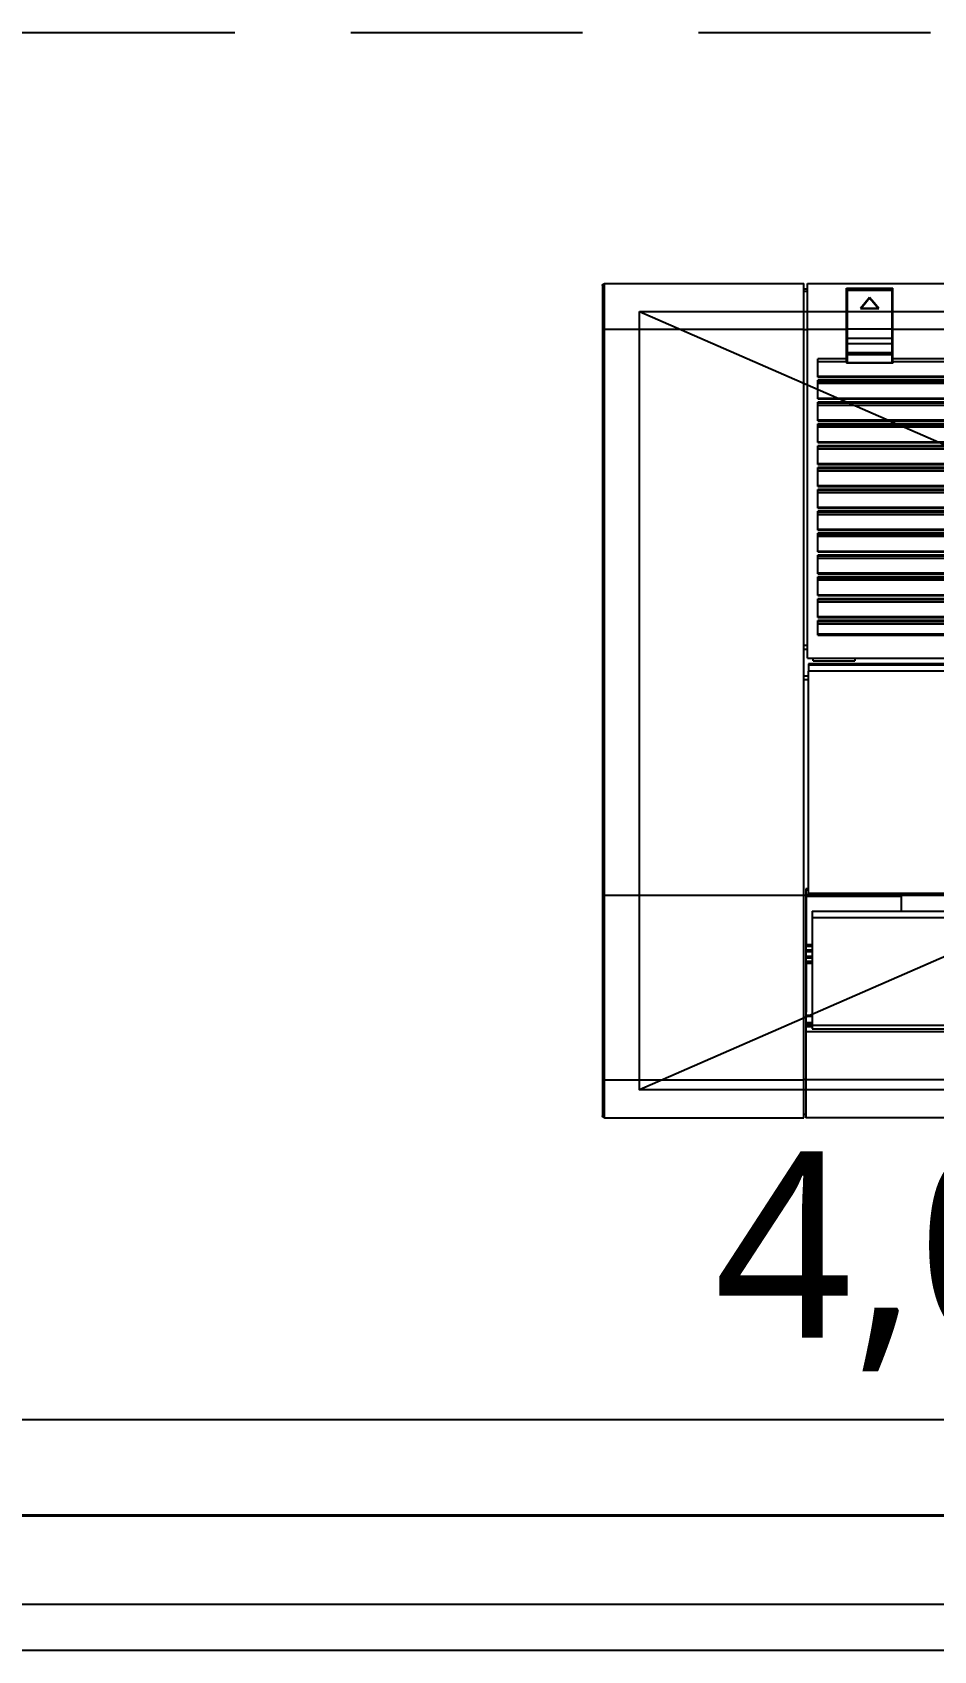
# Model space of a CAD drawing. Header units: millimetres. Extents: x 0 to 460473, y -68369 to 85219.
# Drawn here: x 222900 to 223386, y 29757 to 30630 of the extents above; entities that cross this region are included whole.
import ezdxf

# ---------------------------------------------------------------- set-up
doc = ezdxf.new("R2010")
doc.units = ezdxf.units.MM
doc.header["$LTSCALE"] = 50
doc.linetypes.add('HIDDEN2', pattern=[0.1875, 0.125, -0.0625])
for name, color, linetype in [('DIM', 7, 'Continuous'), ('fur', 6, 'Continuous'), ('ha', 8, 'Continuous'), ('hid', 8, 'HIDDEN2'), ('wall', 2, 'Continuous'), ('win', 4, 'Continuous')]:
    doc.layers.add(name, color=color, linetype=linetype)
doc.styles.add('맑은 고딕', font='malgun.ttf')
doc.dimstyles.new('DH IN40', dxfattribs={"dimscale": 40, "dimtxt": 2.5, "dimasz": 1, "dimexe": 1.5, "dimexo": 1.5, "dimtad": 1, "dimdec": 7, "dimlunit": 6, "dimtxsty": '맑은 고딕', "dimblk": 'ARCHTICK', "dimcen": 2.5, "dimclrd": 256, "dimclre": 256, "dimclrt": 256, "dimadec": 0, "dimazin": 0, "dimtfac": 1, "dimtdec": 7, "dimtix": 1, "dimtmove": 0, "dimatfit": 3, "dimldrblk": 'ARCHTICK', "dimfxl": 1, "dimtfillclr": 1, "dimlwd": -1, "dimlwe": -1, "dimarcsym": 0})

# ---------------------------------------------------------------- blocks, each defined once
blk = doc.blocks.new('2600')
at = {"layer": 'win'}
blk.add_line((7239.25, -153521.01), (9759.25, -153521.01), dxfattribs=at)
blk.add_lwpolyline([(9749.25, -153568.51), (8519.25, -153568.51), (8519.25, -153593.51), (9749.25, -153593.51)], dxfattribs=at)
blk = doc.blocks.new('EWEDSF')
at = {"layer": 'wall', "color": 2}
blk.add_line((225434, 29829.7), (221434, 29829.7), dxfattribs=at)
at = {"layer": 'fur', "xscale": -1}
blk.add_blockref('2600', (232243.25, 183350.2), dxfattribs=at)
blk = doc.blocks.new('FSFSGF')
at = {"color": 1}
for p, q in [((325204.31, 82180.36), (325624.31, 83140.36)), ((325204.31, 83140.36), (325624.31, 82180.36))]:
    blk.add_line(p, q, dxfattribs=at)
at = {"color": 8}
for p, q in [((325189.31, 82270.86), (325189.31, 83049.86)), ((325391.4, 82270.86), (325391.4, 83049.86)), ((325394.4, 83049.36), (325394.4, 82271.36)), ((325394.99, 82271.36), (325394.99, 83049.36)), ((325398.4, 83049.36), (325398.4, 82271.36)), ((325518.28, 83049.36), (325518.28, 82271.36)), ((325519.32, 82271.36), (325519.32, 83049.36)), ((325592.82, 82269.86), (325592.82, 83050.86)), ((325618.89, 83050.86), (325618.89, 82269.86)), ((325639.32, 83050.86), (325639.32, 82269.86)), ((325239.73, 82276.36), (325239.73, 83044.86)), ((325241.41, 83044.86), (325241.41, 82276.36)), ((325241.87, 82276.36), (325241.87, 83044.86)), ((325251.52, 82276.36), (325251.52, 83044.86)), ((325253.2, 83044.86), (325253.2, 82276.36)), ((325253.66, 82276.36), (325253.66, 83044.86)), ((325263.31, 82276.36), (325263.31, 83044.86)), ((325264.99, 83044.86), (325264.99, 82276.36)), ((325265.45, 82276.36), (325265.45, 83044.86)), ((325275.1, 82276.36), (325275.1, 83044.86)), ((325276.78, 83044.86), (325276.78, 82276.36)), ((325277.24, 82276.36), (325277.24, 83044.86)), ((325286.89, 82276.36), (325286.89, 83044.86)), ((325288.57, 83044.86), (325288.57, 82276.36)), ((325289.03, 82276.36), (325289.03, 83044.86)), ((325298.68, 82276.36), (325298.68, 83044.86)), ((325300.36, 83044.86), (325300.36, 82276.36)), ((325300.82, 82276.36), (325300.82, 83044.86)), ((325310.47, 82276.36), (325310.47, 83044.86)), ((325312.15, 83044.86), (325312.15, 82276.36)), ((325312.61, 82276.36), (325312.61, 83044.86)), ((325322.26, 82276.36), (325322.26, 83044.86)), ((325323.94, 83044.86), (325323.94, 82276.36)), ((325324.4, 82276.36), (325324.4, 83044.86)), ((325334.05, 82276.36), (325334.05, 83044.86)), ((325335.73, 83044.86), (325335.73, 82276.36)), ((325336.19, 82276.36), (325336.19, 83044.86)), ((325345.84, 82276.36), (325345.84, 83044.86)), ((325347.52, 83044.86), (325347.52, 82276.36)), ((325347.98, 82276.36), (325347.98, 83044.86)), ((325357.64, 82276.36), (325357.64, 83044.86)), ((325359.31, 83044.86), (325359.31, 82276.36)), ((325359.77, 82276.36), (325359.77, 83044.86)), ((325369.43, 82276.36), (325369.43, 83044.86)), ((325371.1, 83044.86), (325371.1, 82276.36)), ((325371.56, 82276.36), (325371.56, 83044.86)), ((325378.42, 83044.86), (325378.42, 82276.36)), ((325378.9, 82276.36), (325378.9, 83044.86)), ((325527.82, 82273.36), (325527.82, 83047.36)), ((325531.26, 82273.36), (325531.26, 83047.36)), ((325589.63, 83047.36), (325589.63, 82273.36)), ((325591.32, 82273.36), (325591.32, 83047.36)), ((325213.95, 82316.86), (325213.95, 82572.36)), ((325229.93, 82572.36), (325229.93, 82316.86)), ((325231.29, 82316.86), (325231.29, 82359.26)), ((325239.25, 82276.36), (325239.25, 82359.26)), ((325243.08, 82276.36), (325243.08, 82359.26)), ((325251.04, 82276.36), (325251.04, 82359.26)), ((325254.87, 82276.36), (325254.87, 82359.26)), ((325262.83, 82276.36), (325262.83, 82359.26)), ((325266.66, 82276.36), (325266.66, 82359.26)), ((325274.62, 82276.36), (325274.62, 82359.26)), ((325278.45, 82276.36), (325278.45, 82359.26)), ((325286.41, 82276.36), (325286.41, 82359.26)), ((325290.24, 82276.36), (325290.24, 82359.26)), ((325298.2, 82276.36), (325298.2, 82359.26)), ((325302.03, 82276.36), (325302.03, 82359.26)), ((325309.99, 82276.36), (325309.99, 82359.26)), ((325313.82, 82276.36), (325313.82, 82359.26)), ((325321.78, 82276.36), (325321.78, 82359.26)), ((325325.61, 82276.36), (325325.61, 82359.26)), ((325333.57, 82276.36), (325333.57, 82359.26)), ((325337.4, 82276.36), (325337.4, 82359.26)), ((325345.36, 82276.36), (325345.36, 82359.26)), ((325349.19, 82276.36), (325349.19, 82359.26)), ((325357.16, 82276.36), (325357.16, 82359.26)), ((325360.98, 82276.36), (325360.98, 82359.26)), ((325368.95, 82276.36), (325368.95, 82359.26)), ((325372.77, 82276.36), (325372.77, 82359.26)), ((325191.73, 82291.86), (325191.73, 82316.86)), ((325194.63, 82316.86), (325191.73, 82316.86)), ((325192.73, 82316.26), (325192.73, 82292.46)), ((325192.73, 82316.26), (325192.76, 82316.26)), ((325192.76, 82316.26), (325192.86, 82316.26)), ((325192.86, 82316.26), (325192.97, 82316.61)), ((325192.86, 82292.46), (325192.86, 82316.26)), ((325192.86, 82316.26), (325195.72, 82316.26)), ((325192.97, 82316.61), (325193.23, 82316.76)), ((325196.04, 82316.76), (325193.23, 82316.76)), ((325197.95, 82316.86), (325194.63, 82316.86)), ((325195.72, 82316.26), (325198.92, 82316.26)), ((325199.19, 82316.76), (325196.04, 82316.76)), ((325201.62, 82316.86), (325197.95, 82316.86)), ((325198.92, 82316.26), (325202.4, 82316.26)), ((325202.62, 82316.76), (325199.19, 82316.76)), ((325205.56, 82316.86), (325201.62, 82316.86)), ((325202.4, 82316.26), (325206.11, 82316.26)), ((325206.26, 82316.76), (325202.62, 82316.76)), ((325205.18, 82316.76), (325205.28, 82316.86)), ((325209.7, 82316.86), (325205.56, 82316.86)), ((325206.11, 82316.26), (325209.98, 82316.26)), ((325210.07, 82316.76), (325206.26, 82316.76)), ((325207.58, 82316.86), (325207.58, 82316.76)), ((325213.95, 82316.86), (325209.7, 82316.86)), ((325209.98, 82316.26), (325213.95, 82316.26)), ((325213.97, 82316.76), (325210.07, 82316.76)), ((325212.58, 82316.76), (325212.58, 82316.86)), ((325229.93, 82316.86), (325213.95, 82316.86)), ((325213.95, 82316.61), (325213.97, 82316.76)), ((325213.95, 82316.26), (325213.95, 82316.61)), ((325213.95, 82316.26), (325213.95, 82292.46)), ((325213.95, 82316.26), (325216.02, 82316.26)), ((325215.69, 82316.76), (325213.97, 82316.76)), ((325214.58, 82316.86), (325214.58, 82316.76)), ((325217.24, 82316.76), (325215.69, 82316.76)), ((325216.02, 82316.26), (325217.75, 82316.26)), ((325218.49, 82316.76), (325217.24, 82316.76)), ((325217.75, 82316.26), (325218.86, 82316.26)), ((325219.33, 82316.76), (325218.49, 82316.76)), ((325218.86, 82316.26), (325218.99, 82316.61)), ((325218.86, 82316.26), (325218.86, 82292.46)), ((325218.86, 82316.26), (325219.95, 82316.26)), ((325218.99, 82316.61), (325219.33, 82316.76)), ((325220.24, 82316.76), (325219.33, 82316.76)), ((325219.95, 82316.26), (325221.68, 82316.26)), ((325221.68, 82316.76), (325220.24, 82316.76)), ((325226.59, 82316.76), (325221.68, 82316.76)), ((325221.68, 82316.76), (325221.68, 82316.61)), ((325221.68, 82316.61), (325221.68, 82316.26)), ((325221.68, 82316.26), (325226.59, 82316.26)), ((325221.68, 82292.46), (325221.68, 82316.26)), ((325226.85, 82316.76), (325226.59, 82316.76)), ((325226.59, 82316.76), (325226.59, 82316.61)), ((325226.59, 82316.61), (325226.59, 82316.26)), ((325226.59, 82316.26), (325226.59, 82292.46)), ((325226.59, 82316.26), (325227.1, 82316.26)), ((325227.03, 82316.76), (325226.85, 82316.76)), ((325231.51, 82316.76), (325227.03, 82316.76)), ((325227.03, 82316.76), (325227.34, 82316.61)), ((325227.1, 82316.26), (325227.47, 82316.26)), ((325227.34, 82316.61), (325227.47, 82316.26)), ((325227.47, 82292.46), (325227.47, 82316.26)), ((325227.47, 82316.26), (325232.08, 82316.26)), ((325231.29, 82316.86), (325229.93, 82316.86)), ((325231.29, 82316.86), (325232.29, 82316.86)), ((325231.91, 82316.61), (325231.51, 82316.76)), ((325232.08, 82316.26), (325231.91, 82316.61)), ((325232.08, 82316.26), (325232.08, 82292.46)), ((325232.29, 82316.86), (325232.29, 82291.86)), ((325519.46, 82321.36), (325519.32, 82321.36)), ((325519.82, 82321.36), (325519.46, 82321.36)), ((325519.82, 82270.36), (325519.82, 82321.36)), ((325519.82, 82321.36), (325527.82, 82321.36)), ((325199.71, 82306.77), (325196.82, 82304.36)), ((325196.92, 82304.36), (325199.7, 82306.68)), ((325199.7, 82306.68), (325202.68, 82309.15)), ((325202.8, 82309.34), (325199.71, 82306.77)), ((325202.68, 82309.15), (325202.69, 82309.16)), ((325202.68, 82309.15), (325202.68, 82299.57)), ((325202.68, 82309.15), (325202.68, 82309.15)), ((325202.68, 82309.15), (325202.68, 82309.15)), ((325202.69, 82309.17), (325202.72, 82309.22)), ((325202.69, 82309.16), (325202.69, 82309.17)), ((325202.72, 82309.22), (325202.75, 82309.27)), ((325202.75, 82309.27), (325202.76, 82309.3)), ((325202.76, 82309.3), (325202.78, 82309.32)), ((325202.78, 82309.32), (325202.79, 82309.33)), ((325202.79, 82309.33), (325202.8, 82309.34)), ((325202.82, 82309.36), (325202.8, 82309.34)), ((325202.82, 82299.36), (325202.82, 82309.36)), ((325196.82, 82304.36), (325199.71, 82301.96)), ((325196.82, 82304.36), (325196.82, 82304.36)), ((325196.82, 82304.36), (325196.83, 82304.36)), ((325196.83, 82304.36), (325196.84, 82304.36)), ((325196.84, 82304.36), (325196.86, 82304.36)), ((325196.86, 82304.36), (325196.89, 82304.36)), ((325196.89, 82304.36), (325196.92, 82304.36)), ((325199.7, 82302.05), (325196.92, 82304.36)), ((325196.92, 82304.36), (325196.92, 82304.36)), ((325196.92, 82304.36), (325196.92, 82304.36)), ((325202.68, 82299.57), (325199.7, 82302.05)), ((325199.71, 82301.96), (325202.8, 82299.38)), ((325202.69, 82299.56), (325202.68, 82299.57)), ((325202.68, 82299.57), (325202.68, 82299.57)), ((325202.68, 82299.57), (325202.68, 82299.57)), ((325202.72, 82299.5), (325202.69, 82299.56)), ((325202.69, 82299.56), (325202.69, 82299.56)), ((325202.75, 82299.45), (325202.72, 82299.5)), ((325202.76, 82299.42), (325202.75, 82299.45)), ((325202.78, 82299.4), (325202.76, 82299.42)), ((325202.79, 82299.39), (325202.78, 82299.4)), ((325202.8, 82299.38), (325202.79, 82299.39)), ((325202.8, 82299.38), (325202.82, 82299.36)), ((325194.63, 82291.86), (325191.73, 82291.86)), ((325192.76, 82292.46), (325192.73, 82292.46)), ((325192.86, 82292.46), (325192.76, 82292.46)), ((325195.72, 82292.46), (325192.86, 82292.46)), ((325192.97, 82292.11), (325192.86, 82292.46)), ((325193.23, 82291.96), (325192.97, 82292.11)), ((325193.23, 82291.96), (325196.04, 82291.96)), ((325197.95, 82291.86), (325194.63, 82291.86)), ((325198.92, 82292.46), (325195.72, 82292.46)), ((325196.04, 82291.96), (325199.19, 82291.96)), ((325201.62, 82291.86), (325197.95, 82291.86)), ((325202.4, 82292.46), (325198.92, 82292.46)), ((325199.19, 82291.96), (325202.62, 82291.96)), ((325205.56, 82291.86), (325201.62, 82291.86)), ((325206.11, 82292.46), (325202.4, 82292.46)), ((325202.62, 82291.96), (325206.26, 82291.96)), ((325205.18, 82291.96), (325205.28, 82291.86)), ((325209.7, 82291.86), (325205.56, 82291.86)), ((325209.98, 82292.46), (325206.11, 82292.46)), ((325206.26, 82291.96), (325210.07, 82291.96)), ((325207.58, 82291.86), (325207.58, 82291.96)), ((325213.95, 82291.86), (325209.7, 82291.86)), ((325213.95, 82292.46), (325209.98, 82292.46)), ((325210.07, 82291.96), (325213.97, 82291.96)), ((325212.58, 82291.96), (325212.58, 82291.86)), ((325216.02, 82292.46), (325213.95, 82292.46)), ((325213.95, 82292.11), (325213.95, 82292.46)), ((325213.97, 82291.96), (325213.95, 82292.11)), ((325229.93, 82291.86), (325213.95, 82291.86)), ((325213.95, 82270.86), (325213.95, 82291.86)), ((325213.97, 82291.96), (325215.69, 82291.96)), ((325214.58, 82291.86), (325214.58, 82291.96)), ((325215.69, 82291.96), (325217.24, 82291.96)), ((325217.75, 82292.46), (325216.02, 82292.46)), ((325217.24, 82291.96), (325218.49, 82291.96)), ((325218.86, 82292.46), (325217.75, 82292.46)), ((325218.49, 82291.96), (325219.33, 82291.96)), ((325219.95, 82292.46), (325218.86, 82292.46)), ((325218.99, 82292.11), (325218.86, 82292.46)), ((325219.33, 82291.96), (325218.99, 82292.11)), ((325219.33, 82291.96), (325220.24, 82291.96)), ((325221.68, 82292.46), (325219.95, 82292.46)), ((325220.24, 82291.96), (325221.68, 82291.96)), ((325226.59, 82292.46), (325221.68, 82292.46)), ((325221.68, 82292.46), (325221.68, 82292.11)), ((325221.68, 82292.11), (325221.68, 82291.96)), ((325221.68, 82291.96), (325226.59, 82291.96)), ((325227.1, 82292.46), (325226.59, 82292.46)), ((325226.59, 82292.46), (325226.59, 82292.11)), ((325226.59, 82292.11), (325226.59, 82291.96)), ((325226.59, 82291.96), (325226.85, 82291.96)), ((325226.85, 82291.96), (325227.03, 82291.96)), ((325227.34, 82292.11), (325227.03, 82291.96)), ((325227.03, 82291.96), (325231.51, 82291.96)), ((325227.47, 82292.46), (325227.1, 82292.46)), ((325227.47, 82292.46), (325227.34, 82292.11)), ((325232.08, 82292.46), (325227.47, 82292.46)), ((325229.93, 82291.86), (325229.93, 82276.36)), ((325231.29, 82291.86), (325229.93, 82291.86)), ((325231.29, 82276.36), (325231.29, 82291.86)), ((325231.29, 82291.86), (325232.29, 82291.86)), ((325231.51, 82291.96), (325231.91, 82292.11)), ((325231.91, 82292.11), (325232.08, 82292.46)), ((325391.4, 82296.36), (325392.14, 82296.36)), ((325392.14, 82296.36), (325392.9, 82296.36)), ((325392.9, 82273.96), (325392.9, 82296.36)), ((325239.73, 82276.36), (325229.93, 82276.36)), ((325251.52, 82276.36), (325241.41, 82276.36)), ((325263.31, 82276.36), (325253.2, 82276.36)), ((325275.1, 82276.36), (325264.99, 82276.36)), ((325286.89, 82276.36), (325276.78, 82276.36)), ((325298.68, 82276.36), (325288.57, 82276.36)), ((325310.47, 82276.36), (325300.36, 82276.36)), ((325322.26, 82276.36), (325312.15, 82276.36)), ((325334.05, 82276.36), (325323.94, 82276.36)), ((325345.84, 82276.36), (325335.73, 82276.36)), ((325357.64, 82276.36), (325347.52, 82276.36)), ((325369.43, 82276.36), (325359.31, 82276.36)), ((325378.9, 82276.36), (325371.1, 82276.36)), ((325392.14, 82273.96), (325391.4, 82273.96)), ((325392.9, 82273.96), (325392.14, 82273.96)), ((325527.82, 82273.36), (325528.43, 82273.36)), ((325528.43, 82273.36), (325529.69, 82273.36)), ((325529.69, 82273.36), (325531.26, 82273.36)), ((325531.26, 82273.36), (325589.63, 82273.36)), ((325545.91, 82273.36), (325545.96, 82269.86)), ((325545.99, 82273.36), (325546.04, 82269.86)), ((325546.12, 82269.86), (325546.07, 82273.36)), ((325546.4, 82273.36), (325546.45, 82269.86)), ((325546.78, 82273.36), (325546.8, 82269.86)), ((325546.92, 82273.36), (325546.95, 82269.86)), ((325547, 82273.36), (325547.03, 82269.86)), ((325548.86, 82273.36), (325548.9, 82269.86)), ((325548.92, 82273.36), (325548.96, 82269.86)), ((325549.64, 82273.36), (325549.63, 82269.86)), ((325549.77, 82273.36), (325549.77, 82269.86)), ((325549.81, 82273.36), (325549.8, 82269.86)), ((325552.28, 82273.36), (325552.28, 82269.86)), ((325552.31, 82273.36), (325552.32, 82269.86)), ((325552.44, 82273.36), (325552.45, 82269.86)), ((325553.16, 82273.36), (325553.12, 82269.86)), ((325553.22, 82273.36), (325553.19, 82269.86)), ((325555.08, 82273.36), (325555.06, 82269.86)), ((325555.17, 82273.36), (325555.14, 82269.86)), ((325555.31, 82273.36), (325555.28, 82269.86)), ((325555.69, 82273.36), (325555.64, 82269.86)), ((325556.01, 82273.36), (325555.97, 82269.86)), ((325556.09, 82273.36), (325556.04, 82269.86)), ((325556.18, 82273.36), (325556.13, 82269.86)), ((325584.22, 82273.36), (325584.22, 82269.86)), ((325584.52, 82269.86), (325584.52, 82273.36)), ((325588.02, 82273.36), (325588.02, 82269.86)), ((325588.32, 82269.86), (325588.32, 82273.36)), ((325588.82, 82273.36), (325588.82, 82269.86)), ((325589.32, 82273.37), (325589.32, 82270.36)), ((325589.63, 82273.36), (325590.84, 82273.36)), ((325590.24, 82273.37), (325590.24, 82269.86)), ((325590.84, 82273.36), (325591.32, 82273.36)), ((325191.74, 82270.86), (325189.31, 82270.86)), ((325189.31, 82161.36), (325189.31, 82268.86)), ((325191.74, 82268.86), (325189.31, 82268.86)), ((325194.64, 82270.86), (325191.74, 82270.86)), ((325194.64, 82268.86), (325191.74, 82268.86)), ((325192.31, 82270.86), (325192.31, 82268.86)), ((325193.44, 82268.86), (325193.44, 82270.86)), ((325197.96, 82270.86), (325194.64, 82270.86)), ((325197.96, 82268.86), (325194.64, 82268.86)), ((325201.63, 82270.86), (325197.96, 82270.86)), ((325201.63, 82268.86), (325197.96, 82268.86)), ((325205.57, 82270.86), (325201.63, 82270.86)), ((325205.57, 82268.86), (325201.63, 82268.86)), ((325209.7, 82270.86), (325205.57, 82270.86)), ((325209.7, 82268.86), (325205.57, 82268.86)), ((325213.95, 82270.86), (325209.7, 82270.86)), ((325213.95, 82268.86), (325209.7, 82268.86)), ((325391.4, 82270.86), (325213.95, 82270.86)), ((325519.32, 82268.86), (325213.95, 82268.86)), ((325213.95, 82161.36), (325213.95, 82268.86)), ((325214.03, 82268.86), (325214.03, 82270.86)), ((325384.57, 82270.86), (325384.57, 82268.86)), ((325386.45, 82268.86), (325386.45, 82270.86)), ((325394.4, 82271.36), (325394.55, 82271.36)), ((325394.55, 82271.36), (325394.99, 82271.36)), ((325394.99, 82271.36), (325398.4, 82271.36)), ((325518.28, 82271.36), (325398.4, 82271.36)), ((325401.1, 82271.36), (325401.1, 82268.86)), ((325402.89, 82268.86), (325402.89, 82271.36)), ((325515.82, 82271.36), (325515.82, 82269.86)), ((325515.82, 82269.86), (325519.2, 82269.86)), ((325516.32, 82269.86), (325516.32, 82271.36)), ((325518.28, 82271.36), (325519.01, 82271.36)), ((325519.01, 82271.36), (325519.32, 82271.36)), ((325519.12, 82271.36), (325519.12, 82269.86)), ((325519.2, 82269.86), (325592.82, 82269.86)), ((325519.2, 82268.86), (325519.2, 82269.86)), ((325519.32, 82269.86), (325519.32, 82271.36)), ((325519.32, 82269.86), (325519.46, 82270.01)), ((325618.89, 82268.86), (325519.32, 82268.86)), ((325519.32, 82161.36), (325519.32, 82268.86)), ((325519.46, 82270.01), (325519.82, 82270.36)), ((325546.04, 82270.36), (325519.82, 82270.36)), ((325582.32, 82270.36), (325556.14, 82270.36)), ((325582.32, 82270.01), (325582.32, 82270.36)), ((325582.32, 82269.86), (325582.32, 82270.01)), ((325588.82, 82269.86), (325588.87, 82269.86)), ((325588.87, 82269.86), (325588.92, 82269.87)), ((325588.92, 82269.87), (325588.99, 82269.89)), ((325588.99, 82269.89), (325589.06, 82269.92)), ((325589.06, 82269.92), (325589.1, 82269.95)), ((325589.1, 82269.95), (325589.14, 82269.98)), ((325589.14, 82269.98), (325589.17, 82270.01)), ((325589.17, 82270.01), (325589.21, 82270.06)), ((325589.21, 82270.06), (325589.23, 82270.08)), ((325589.23, 82270.08), (325589.25, 82270.11)), ((325589.25, 82270.11), (325589.27, 82270.14)), ((325589.27, 82270.14), (325589.28, 82270.18)), ((325589.28, 82270.18), (325589.3, 82270.22)), ((325589.3, 82270.22), (325589.31, 82270.26)), ((325589.31, 82270.31), (325589.32, 82270.36)), ((325589.31, 82270.26), (325589.31, 82270.31)), ((325592.82, 82269.86), (325618.89, 82269.86)), ((325618.58, 82268.86), (325618.58, 82269.86)), ((325618.89, 82269.86), (325622.96, 82269.86)), ((325618.89, 82161.36), (325618.89, 82268.86)), ((325622.96, 82268.86), (325618.89, 82268.86)), ((325622.96, 82269.86), (325626.85, 82269.86)), ((325626.85, 82268.86), (325622.96, 82268.86)), ((325626.85, 82269.86), (325630.51, 82269.86)), ((325630.51, 82268.86), (325626.85, 82268.86)), ((325630.51, 82269.86), (325633.84, 82269.86)), ((325633.84, 82268.86), (325630.51, 82268.86)), ((325633.84, 82269.86), (325636.8, 82269.86)), ((325636.8, 82268.86), (325633.84, 82268.86)), ((325636.8, 82269.86), (325639.32, 82269.86)), ((325639.32, 82268.86), (325636.8, 82268.86)), ((325637.32, 82268.86), (325637.32, 82269.86)), ((325639.32, 82161.36), (325639.32, 82268.86)), ((325191.74, 82161.36), (325189.31, 82161.36)), ((325189.32, 82161.26), (325189.31, 82161.36)), ((325189.33, 82161.16), (325189.32, 82161.26)), ((325189.36, 82161.07), (325189.33, 82161.16)), ((325189.39, 82160.97), (325189.36, 82161.07)), ((325189.44, 82160.88), (325189.39, 82160.97)), ((325189.49, 82160.8), (325189.44, 82160.88)), ((325189.55, 82160.72), (325189.49, 82160.8)), ((325189.61, 82160.65), (325189.55, 82160.72)), ((325189.69, 82160.58), (325189.61, 82160.65)), ((325189.77, 82160.52), (325189.69, 82160.58)), ((325189.85, 82160.48), (325189.77, 82160.52)), ((325189.94, 82160.43), (325189.85, 82160.48)), ((325190.03, 82160.4), (325189.94, 82160.43)), ((325190.12, 82160.38), (325190.03, 82160.4)), ((325190.17, 82160.37), (325190.12, 82160.38)), ((325190.22, 82160.37), (325190.17, 82160.37)), ((325190.27, 82160.36), (325190.22, 82160.37)), ((325190.31, 82160.36), (325190.27, 82160.36)), ((325190.31, 82160.36), (325192.67, 82160.36)), ((325194.64, 82161.36), (325191.74, 82161.36)), ((325192.67, 82160.36), (325195.47, 82160.36)), ((325197.96, 82161.36), (325194.64, 82161.36)), ((325195.47, 82160.36), (325198.66, 82160.36)), ((325201.63, 82161.36), (325197.96, 82161.36)), ((325198.66, 82160.36), (325202.18, 82160.36)), ((325205.57, 82161.36), (325201.63, 82161.36)), ((325202.18, 82160.36), (325205.96, 82160.36)), ((325209.7, 82161.36), (325205.57, 82161.36)), ((325205.96, 82160.36), (325209.92, 82160.36)), ((325213.95, 82161.36), (325209.7, 82161.36)), ((325209.92, 82160.36), (325213.99, 82160.36)), ((325519.32, 82161.36), (325213.95, 82161.36)), ((325213.96, 82160.65), (325213.95, 82161.36)), ((325213.99, 82160.36), (325213.96, 82160.65)), ((325213.99, 82160.36), (325519.26, 82160.36)), ((325519.3, 82160.65), (325519.26, 82160.36)), ((325519.26, 82160.36), (325618.73, 82160.36)), ((325519.32, 82161.36), (325519.3, 82160.65)), ((325618.89, 82161.36), (325519.32, 82161.36)), ((325618.84, 82160.65), (325618.73, 82160.36)), ((325618.73, 82160.36), (325622.62, 82160.36)), ((325618.89, 82161.36), (325618.84, 82160.65)), ((325622.96, 82161.36), (325618.89, 82161.36)), ((325622.62, 82160.36), (325626.34, 82160.36)), ((325626.85, 82161.36), (325622.96, 82161.36)), ((325626.34, 82160.36), (325629.84, 82160.36)), ((325630.51, 82161.36), (325626.85, 82161.36)), ((325629.84, 82160.36), (325633.04, 82160.36)), ((325633.84, 82161.36), (325630.51, 82161.36)), ((325633.04, 82160.36), (325635.88, 82160.36)), ((325636.8, 82161.36), (325633.84, 82161.36)), ((325635.88, 82160.36), (325638.32, 82160.36)), ((325639.32, 82161.36), (325636.8, 82161.36)), ((325638.36, 82160.36), (325638.32, 82160.36)), ((325638.41, 82160.37), (325638.36, 82160.36)), ((325638.46, 82160.37), (325638.41, 82160.37)), ((325638.51, 82160.38), (325638.46, 82160.37)), ((325638.6, 82160.4), (325638.51, 82160.38)), ((325638.69, 82160.43), (325638.6, 82160.4)), ((325638.78, 82160.47), (325638.69, 82160.43)), ((325638.86, 82160.52), (325638.78, 82160.47)), ((325638.94, 82160.58), (325638.86, 82160.52)), ((325639.02, 82160.65), (325638.94, 82160.58)), ((325639.08, 82160.72), (325639.02, 82160.65)), ((325639.14, 82160.8), (325639.08, 82160.72)), ((325639.19, 82160.88), (325639.14, 82160.8)), ((325639.24, 82160.97), (325639.19, 82160.88)), ((325639.27, 82161.06), (325639.24, 82160.97)), ((325639.3, 82161.16), (325639.27, 82161.06)), ((325639.31, 82161.26), (325639.3, 82161.16)), ((325639.32, 82161.36), (325639.31, 82161.26))]:
    blk.add_line(p, q, dxfattribs=at)
at = {"color": 1}
blk.add_lwpolyline([(325204.31, 82180.36), (325204.31, 83140.36), (325624.31, 83140.36), (325624.31, 82180.36)], close=True, dxfattribs=at)
at = {"color": 8}
for centre, start, end in [((325193.23, 82316.26), 90, 180), ((325206.31, 82316.76), 168.46031, 180), ((325206.31, 82316.76), 0, 11.53969), ((325193.23, 82292.46), 180, 270), ((325206.31, 82291.96), 180, 191.53969), ((325206.31, 82291.96), 348.46031, 0)]:
    blk.add_arc(centre, 0.5, start, end, dxfattribs=at)
blk = doc.blocks.new('_ArchTick')
at = {"color": 0, "linetype": 'ByBlock', "const_width": 0.15}
blk.add_lwpolyline([(-0.5, -0.5), (0.5, 0.5)], dxfattribs=at)
blk = doc.blocks.new('*D239')
at = {"layer": 'Defpoints', "color": 0, "transparency": 16777216}
for p in [(225434, 29881.41), (221434, 29829.7), (225434, 29829.7)]:
    blk.add_point(p, dxfattribs=at)
at = {"layer": 'DIM', "transparency": 16777216}
for p, q in [((221434, 29889.7), (221434, 29941.41)), ((225434, 29889.7), (225434, 29941.41)), ((221434, 29881.41), (225434, 29881.41))]:
    blk.add_line(p, q, dxfattribs=at)
at = {"layer": 'DIM', "transparency": 16777216, "xscale": 40, "yscale": 40, "zscale": 40, "rotation": 180}
blk.add_blockref('_ArchTick', (221434, 29881.41), dxfattribs=at)
at = {"layer": 'DIM', "transparency": 16777216, "xscale": 40, "yscale": 40, "zscale": 40}
blk.add_blockref('_ArchTick', (225434, 29881.41), dxfattribs=at)
at = {"layer": 'DIM', "transparency": 16777216, "insert": (223434, 29966.46), "char_height": 100, "attachment_point": 5, "style": '맑은 고딕'}
blk.add_mtext('4,000', dxfattribs=at)

msp = doc.modelspace()

# ---------------------------------------------------------------- linework, layer by layer
at = {"layer": 'hid', "ltscale": 20}
msp.add_line((222133.99868442, 30629.695099), (225433.99868442, 30629.695099), dxfattribs=at)

# ---------------------------------------------------------------- block references
at = {"rotation": 270}
msp.add_blockref('FSFSGF', (141046.92220524, 355683.47454689), dxfattribs=at)
at = {"layer": 'ha'}
msp.add_blockref('EWEDSF', (0, 0), dxfattribs=at)

# ---------------------------------------------------------------- dimensions: what is measured, and where the dimension line sits
at = {"layer": 'DIM'}
dim = msp.add_linear_dim(base=(225433.9986844184, 29881.4105637483), p1=(221433.9986844184, 29829.695099002), p2=(225433.9986844184, 29829.695099002), dimstyle='DH IN40', dxfattribs=at)
dim.commit()
dim.dimension.update_dxf_attribs({"geometry": '*D239', "text_midpoint": (223433.9986844184, 29966.4649115744)})

doc.saveas('drawing.dxf')
